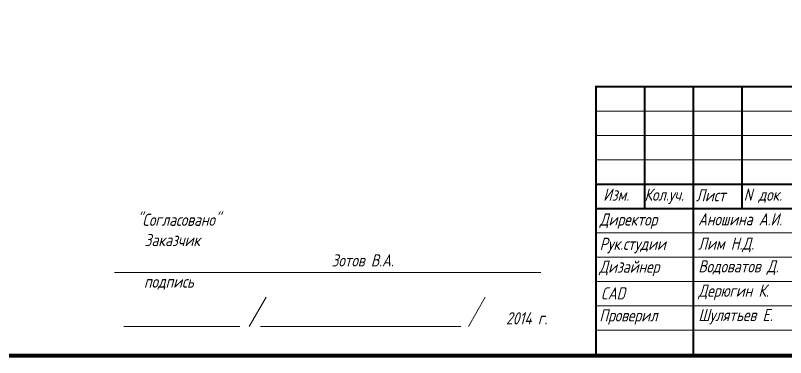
# Model space of a CAD drawing. Header units: millimetres. Extents: x 653176 to 972033, y 753746 to 925850.
# Drawn here: x 727154 to 735067, y 797821 to 801334 of the extents above; entities that cross this region are included whole.
import ezdxf

# ---------------------------------------------------------------- set-up
doc = ezdxf.new("R2010")
doc.units = ezdxf.units.MM
doc.header["$LTSCALE"] = 10
for name, color, linetype, lineweight in [('AL', 7, 'Continuous', 30), ('stamp', 253, 'Continuous', 18), ('Текст', 132, 'Continuous', 25), ('штрих', 22, 'Continuous', 0)]:
    doc.layers.add(name, color=color, linetype=linetype, lineweight=lineweight)
doc.styles.add('ГОСТ тип А', font='gost_a.shx', dxfattribs={"oblique": 15, "height": 125})

msp = doc.modelspace()

# ---------------------------------------------------------------- linework, layer by layer
at = {"layer": 'AL', "color": 7, "const_width": 20}
for points in [[(722738, 812080.9), (742388, 812080.9), (742388, 797830.9), (722738, 797830.9)], [(722748, 812070.9), (742378, 812070.9), (742378, 797840.9), (722748, 797840.9)], [(722758, 812060.9), (742368, 812060.9), (742368, 797850.9), (722758, 797850.9)]]:
    msp.add_lwpolyline(points, close=True, dxfattribs=at)
at = {"layer": 'stamp'}
for p, q in [((736368, 800350.9), (733118, 800350.9)), ((736368, 800100.9), (733118, 800100.9)), ((736368, 799850.9), (733118, 799850.9)), ((736368, 799100.9), (733118, 799100.9)), ((736368, 798850.9), (733118, 798850.9)), ((736368, 798600.9), (733118, 798600.9)), ((736368, 798350.9), (733118, 798350.9)), ((736368, 798100.9), (733118, 798100.9))]:
    msp.add_line(p, q, dxfattribs=at)
msp.add_lwpolyline([(742368, 800600.9, 20, 20, 0), (733118, 800600.9, 20, 20, 0), (733118, 797850.9, 0, 0, 0)], format="xyseb", dxfattribs=at)
at = {"layer": 'stamp', "const_width": 20}
for points in [[(733618, 800600.9), (733618, 799350.9)], [(734118, 800600.9), (734118, 797850.9)], [(734618, 800600.9), (734618, 799350.9)], [(736368, 799600.9), (733118, 799600.9)], [(742368, 799350.9), (733118, 799350.9)]]:
    msp.add_lwpolyline(points, dxfattribs=at)
at = {"layer": 'stamp', "ltscale": 200}
for points in [[(728173.6, 798694.9), (732458.7, 798694.9)], [(728267, 798694.9), (732552.1, 798694.9)], [(728267, 798141.2), (729367.2, 798141.2)], [(728360.4, 798141.2), (729460.6, 798141.2)], [(729672.5, 798141.2), (731637, 798141.2)], [(729765.9, 798141.2), (731730.4, 798141.2)]]:
    msp.add_lwpolyline(points, dxfattribs=at)
at = {"layer": 'штрих', "ltscale": 200}
for points in [[(729557.4, 798141.2), (729729.8, 798439.8)], [(731808.9, 798141.2), (731981.2, 798439.8)]]:
    msp.add_lwpolyline(points, dxfattribs=at)

# ---------------------------------------------------------------- texts
at = {"layer": 'stamp', "style": 'ГОСТ тип А', "oblique": 15}
for s, p in [('Изм.', (733193, 799430.9)), ('Кол.уч.', (733617.5, 799430.9)), ('Лист', (734146.7, 799424.9)), ('N док.', (734637.2, 799430.9)), ('Директор', (733157.1, 799175.9)), ('Рук.студии', (733157.1, 798925.9)), ('Лим Н.Д.', (734168.3, 798928.3)), ('Дизайнер', (733153, 798691.5)), ('Водоватов Д.', (734171, 798695.1)), ('CAD', (733167.7, 798417.7)), ('Дерюгин К.', (734171, 798445.1)), ('Проверил', (733153, 798191.5)), ('Шулятьев Е.', (734171, 798195.1))]:
    msp.add_text(s, height=125, dxfattribs=at).set_placement(p)
at = {"layer": 'stamp', "lineweight": 25, "style": 'ГОСТ тип А', "oblique": 15}
for s, p in [('Аношина А.И.', (734168.3, 799178.3)), ('подпись', (728475, 798538.3))]:
    msp.add_text(s, height=125, dxfattribs=at).set_placement(p)
at = {"layer": 'Текст', "lineweight": 25, "ltscale": 200, "char_height": 125, "attachment_point": 5, "style": 'ГОСТ тип А'}
for s, insert in [('  "Согласовано"\\PЗаказчик\\P                                            ^I^I^I^I^I^I^I^I^I        Зотов В.А.', (728766, 799027.2)), ('{\\Fgost_a|c238;20}14{\\Fgost_a|c238; }г{\\Fgost_a|c238;.}', (732406.1, 798224.4))]:
    msp.add_mtext(s, dxfattribs=dict(at, insert=insert))

doc.saveas('drawing.dxf')
